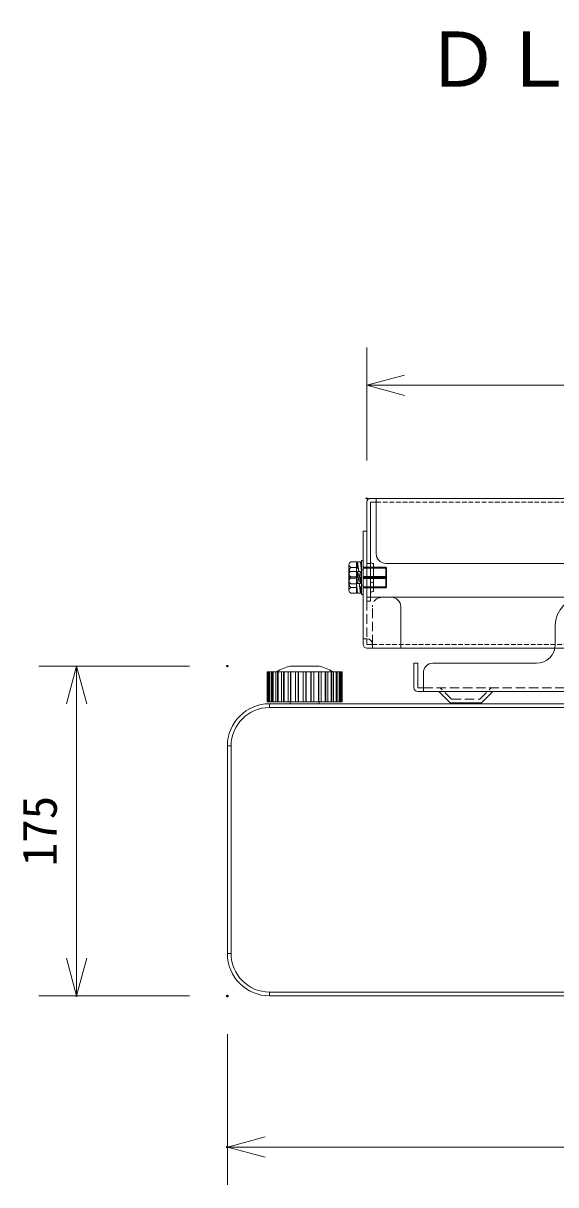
# Model space of a CAD drawing. Units: millimetres, scale not verified. Extents: x -63 to 62, y -56 to 57.
# Drawn here: x -56.8 to -28.6, y -4.9 to 56.8 of the extents above; entities that cross this region are included whole.
import ezdxf
from ezdxf.enums import TextEntityAlignment as Align

# ---------------------------------------------------------------- set-up
doc = ezdxf.new("R2010")
doc.units = ezdxf.units.MM
doc.header["$LTSCALE"] = 0.125
doc.header["$PDMODE"] = 32
doc.header["$PDSIZE"] = 0.0625
doc.linetypes.add('USER5', pattern=[2.5, 2, -0.5])
doc.linetypes.add('USER6', pattern=[5.6, 4, -1.6])
for name, color, linetype, lineweight in [('0-0_0', 7, 'Continuous', 9), ('0-4_GAIKEI', 7, 'Continuous', 18), ('0-5_SUNPO', 7, 'Continuous', 9), ('0-8_S1', 1, 'Continuous', 18)]:
    doc.layers.add(name, color=color, linetype=linetype, lineweight=lineweight)
doc.layers.add('0-1_DEFPOINTS', color=7, linetype='Continuous')
doc.layers.add('0-3_MOJI1', color=7, linetype='Continuous')
doc.styles.add('ＭＳ ゴシック', font='')
doc.styles.get('ＭＳ ゴシック').set_extended_font_data('MS Gothic')

# ---------------------------------------------------------------- blocks, each defined once
blk = doc.blocks.new('_OPEN30')
at = {"layer": '0-0_0'}
blk.add_line((0, 0), (-1, 0), dxfattribs=at)
blk.add_lwpolyline([(-1, 0.26795), (0, 0), (-1, -0.26795)], dxfattribs=at)
blk = doc.blocks.new('D9')
at = {"layer": '0-1_DEFPOINTS'}
for p in [(-52.7661, 26.738), (-60.7661, 9.238), (-52.7661, 9.238)]:
    blk.add_point(p, dxfattribs=at)
at = {"layer": '0-5_SUNPO'}
for p, q in [((-54.7661, 26.738), (-62.7661, 26.738)), ((-60.7661, 24.738), (-60.7661, 11.238)), ((-54.7661, 9.238), (-62.7661, 9.238))]:
    blk.add_line(p, q, dxfattribs=at)
at = {"layer": '0-5_SUNPO', "xscale": 2, "yscale": 2}
for p, rotation in [((-60.7661, 26.738), 90), ((-60.7661, 9.238), 270)]:
    blk.add_blockref('_OPEN30', p, dxfattribs=dict(at, rotation=rotation))
at = {"layer": '0-5_SUNPO', "style": 'ＭＳ ゴシック'}
blk.add_text('175', height=1.833, rotation=90, dxfattribs=at).set_placement((-61.2661, 16.113), align=Align.BOTTOM_LEFT)
blk = doc.blocks.new('D8')
at = {"layer": '0-1_DEFPOINTS'}
for p in [(-52.7661, 9.2142), (-2.9661, 9.2142), (-52.7661, 1.2142)]:
    blk.add_point(p, dxfattribs=at)
at = {"layer": '0-5_SUNPO'}
for p, q in [((-52.7661, 7.2142), (-52.7661, -0.7858)), ((-2.9661, 7.2142), (-2.9661, -0.7858)), ((-4.9661, 1.2142), (-50.7661, 1.2142))]:
    blk.add_line(p, q, dxfattribs=at)
at = {"layer": '0-5_SUNPO', "xscale": 2, "yscale": 2, "rotation": 180}
blk.add_blockref('_OPEN30', (-52.7661, 1.2142), dxfattribs=at)
at = {"layer": '0-5_SUNPO', "xscale": 2, "yscale": 2}
blk.add_blockref('_OPEN30', (-2.9661, 1.2142), dxfattribs=at)
at = {"layer": '0-5_SUNPO', "style": 'ＭＳ ゴシック'}
blk.add_text('498', height=1.833, dxfattribs=at).set_placement((-29.7411, 1.7142), align=Align.BOTTOM_LEFT)
blk = doc.blocks.new('D7')
at = {"layer": '0-1_DEFPOINTS'}
for p in [(-10.3661, 41.6382), (-45.3661, 35.6382), (-10.3661, 35.6382)]:
    blk.add_point(p, dxfattribs=at)
at = {"layer": '0-5_SUNPO'}
for p, q in [((-45.3661, 37.6382), (-45.3661, 43.6382)), ((-10.3661, 37.6382), (-10.3661, 43.6382)), ((-43.3661, 41.6382), (-12.3661, 41.6382))]:
    blk.add_line(p, q, dxfattribs=at)
at = {"layer": '0-5_SUNPO', "xscale": 2, "yscale": 2, "rotation": 180}
blk.add_blockref('_OPEN30', (-45.3661, 41.6382), dxfattribs=at)
at = {"layer": '0-5_SUNPO', "xscale": 2, "yscale": 2}
blk.add_blockref('_OPEN30', (-10.3661, 41.6382), dxfattribs=at)
at = {"layer": '0-5_SUNPO', "style": 'ＭＳ ゴシック'}
blk.add_text('350', height=1.833, dxfattribs=at).set_placement((-29.7411, 42.1382), align=Align.BOTTOM_LEFT)

msp = doc.modelspace()

# ---------------------------------------------------------------- linework, layer by layer
at = {"layer": '0-4_GAIKEI'}
for p, q in [((-43.886, 20.7537), (-43.886, 22.3537)), ((-43.8714, 22.3537), (-43.886, 22.3537)), ((-43.8433, 22.3537), (-43.8714, 22.3537)), ((-43.8134, 22.3537), (-43.8433, 22.3537)), ((-43.7703, 22.3537), (-43.8134, 22.3537)), ((-43.7412, 22.3537), (-43.7703, 22.3537)), ((-43.6567, 22.3537), (-43.7412, 22.3537)), ((-43.587, 22.3537), (-43.6567, 22.3537)), ((-43.5582, 22.3537), (-43.587, 22.3537)), ((-43.4229, 22.3537), (-43.5582, 22.3537)), ((-43.3296, 22.3537), (-43.4229, 22.3537)), ((-43.3024, 22.3537), (-43.3296, 22.3537)), ((-43.1221, 22.3537), (-43.3024, 22.3537)), ((-43.1221, 22.3537), (-43.1221, 22.3537)), ((-42.7675, 22.3537), (-42.9849, 22.3537)), ((-42.6402, 22.3537), (-42.7675, 22.3537)), ((-42.659, 22.6537), (-41.1227, 22.6537)), ((-42.3747, 22.3537), (-42.3792, 22.3537)), ((-41.1416, 22.3537), (-41.1622, 22.3537)), ((-41.0142, 22.3537), (-41.1416, 22.3537)), ((-40.7969, 22.3537), (-41.0142, 22.3537)), ((-40.4793, 22.3537), (-40.6596, 22.3537)), ((-40.4521, 22.3537), (-40.4794, 22.3537)), ((-40.2235, 22.3537), (-40.3588, 22.3537)), ((-40.1947, 22.3537), (-40.2235, 22.3537)), ((-39.9684, 22.3537), (-40.0114, 22.3537)), ((-39.9385, 22.3537), (-39.9684, 22.3537)), ((-39.8957, 20.7537), (-39.8957, 22.3537)), ((-43.886, 20.7537), (-43.8714, 20.7537)), ((-43.8714, 20.7537), (-43.8433, 20.7537)), ((-43.8433, 20.7537), (-43.8134, 20.7537)), ((-43.8134, 20.7537), (-43.7703, 20.7537)), ((-43.7703, 20.7537), (-43.7412, 20.7537)), ((-43.7509, 20.6537), (1.5691, 20.6537)), ((-43.7412, 20.7537), (-43.6567, 20.7537)), ((-43.6567, 20.7537), (-43.587, 20.7537)), ((-43.4229, 20.7537), (-43.3296, 20.7537)), ((-43.3296, 20.7537), (-43.3024, 20.7537)), ((-43.3024, 20.7537), (-43.1221, 20.7537)), ((-42.9849, 20.7537), (-42.7675, 20.7537)), ((-42.7675, 20.7537), (-42.6402, 20.7537)), ((-42.659, 20.7537), (-42.659, 20.6537)), ((-42.3792, 20.7537), (-42.3747, 20.7537)), ((-41.1622, 20.7537), (-41.1416, 20.7537)), ((-41.1416, 20.7537), (-41.0142, 20.7537)), ((-41.1227, 20.6537), (-41.1227, 20.7537)), ((-41.0142, 20.7537), (-40.7969, 20.7537)), ((-40.6596, 20.7537), (-40.4793, 20.7537)), ((-40.4794, 20.7537), (-40.4521, 20.7537)), ((-40.4521, 20.7537), (-40.3588, 20.7537)), ((-40.3589, 20.7537), (-40.2235, 20.7537)), ((-40.2235, 20.7537), (-40.1947, 20.7537)), ((-40.1947, 20.7537), (-40.125, 20.7537)), ((-40.125, 20.7537), (-40.0406, 20.7537)), ((-40.0406, 20.7537), (-40.0115, 20.7537)), ((-40.0114, 20.7537), (-39.9684, 20.7537)), ((-39.9684, 20.7537), (-39.9385, 20.7537)), ((-45.9442, 18.8537), (-45.9472, 18.8537)), ((-45.9909, 7.3937), (-45.9909, 18.4137)), ((-10.3507, 5.1537), (-43.7509, 5.1537))]:
    msp.add_line(p, q, dxfattribs=at)
at = {"layer": '0-4_GAIKEI', "color": 1}
for p, q in [((-43.8714, 20.7537), (-43.8714, 22.3537)), ((-43.8433, 20.7537), (-43.8433, 22.3537)), ((-43.8134, 20.7537), (-43.8134, 22.3537)), ((-43.7703, 20.7537), (-43.7703, 22.3537)), ((-43.7412, 20.7537), (-43.7412, 22.3537)), ((-43.6567, 20.7537), (-43.6567, 22.3537)), ((-43.587, 20.7537), (-43.587, 22.3537)), ((-43.5582, 20.7537), (-43.5582, 22.3537)), ((-43.4229, 20.7537), (-43.4229, 22.3537)), ((-43.3296, 20.7537), (-43.3296, 22.3537)), ((-43.3024, 20.7537), (-43.3024, 22.3537)), ((-43.1221, 20.7537), (-43.1221, 22.3537)), ((-43.0093, 20.7537), (-43.0093, 22.3537)), ((-42.9849, 20.7537), (-42.9849, 22.3537)), ((-42.7675, 20.7537), (-42.7675, 22.3537)), ((-42.6402, 20.7537), (-42.6402, 22.3537)), ((-42.6196, 20.7537), (-42.6196, 22.3537)), ((-42.3792, 20.7537), (-42.3792, 22.3537)), ((-42.3747, 20.7537), (-42.3747, 22.3537)), ((-42.2383, 20.7537), (-42.2383, 22.3537)), ((-42.2224, 20.7537), (-42.2224, 22.3537)), ((-41.971, 20.7537), (-41.971, 22.3537)), ((-41.9606, 20.7537), (-41.9606, 22.3537)), ((-41.8212, 20.7537), (-41.8212, 22.3537)), ((-41.8107, 20.7537), (-41.8107, 22.3537)), ((-41.5594, 20.7537), (-41.5594, 22.3537)), ((-41.5435, 20.7537), (-41.5435, 22.3537)), ((-41.4071, 20.7537), (-41.4071, 22.3537)), ((-41.4026, 20.7537), (-41.4026, 22.3537)), ((-41.1622, 20.7537), (-41.1622, 22.3537)), ((-41.1416, 20.7537), (-41.1416, 22.3537)), ((-41.0142, 20.7537), (-41.0142, 22.3537)), ((-40.7969, 20.7537), (-40.7969, 22.3537)), ((-40.7724, 20.7537), (-40.7724, 22.3537)), ((-40.6596, 20.7537), (-40.6596, 22.3537)), ((-40.4793, 20.7537), (-40.4793, 22.3537)), ((-40.4521, 20.7537), (-40.4521, 22.3537)), ((-40.3588, 20.7537), (-40.3588, 22.3537)), ((-40.2235, 20.7537), (-40.2235, 22.3537)), ((-40.1947, 20.7537), (-40.1947, 22.3537)), ((-40.125, 20.7537), (-40.125, 22.3537)), ((-40.0406, 20.7537), (-40.0406, 22.3537)), ((-40.0115, 20.7537), (-40.0115, 22.3537)), ((-39.9684, 20.7537), (-39.9684, 22.3537)), ((-39.9385, 20.7537), (-39.9385, 22.3537)), ((-39.9103, 20.7537), (-39.9103, 22.3537)), ((-43.7509, 20.4537), (-43.7509, 20.6537)), ((1.5691, 20.4537), (-43.7509, 20.4537)), ((-45.7909, 18.4137), (-45.9909, 18.4137)), ((-43.7509, 5.3537), (-10.3402, 5.3537)), ((-43.7509, 5.3537), (-43.7509, 5.1537))]:
    msp.add_line(p, q, dxfattribs=at)
at = {"layer": '0-4_GAIKEI'}
for points in [[(-42.9849, 22.3537), (-43.0093, 22.3537), (-43.1221, 22.3537)], [(-42.3792, 22.3537), (-42.6196, 22.3537), (-42.6402, 22.3537)], [(-41.5594, 22.3537), (-41.8107, 22.3537), (-41.8212, 22.3537), (-41.9606, 22.3537), (-41.971, 22.3537), (-42.2224, 22.3537), (-42.2383, 22.3537), (-42.3746, 22.3537)], [(-41.1622, 22.3537), (-41.4026, 22.3537), (-41.4071, 22.3537), (-41.5435, 22.3537), (-41.5594, 22.3537)], [(-40.6596, 22.3537), (-40.6596, 22.3537), (-40.7724, 22.3537), (-40.7969, 22.3537)], [(-40.3589, 22.3537), (-40.3588, 22.3537), (-40.4521, 22.3537)], [(-40.125, 22.3537), (-40.125, 22.3537), (-40.1947, 22.3537)], [(-40.0115, 22.3537), (-40.0406, 22.3537), (-40.125, 22.3537)], [(-39.8957, 22.3537), (-39.9103, 22.3537), (-39.9385, 22.3537)], [(-43.587, 20.7537), (-43.5582, 20.7537), (-43.4229, 20.7537)], [(-43.1221, 20.7537), (-43.0093, 20.7537), (-42.9849, 20.7537)], [(-42.6402, 20.7537), (-42.6196, 20.7537), (-42.3792, 20.7537)], [(-42.3746, 20.7537), (-42.2383, 20.7537), (-42.2224, 20.7537), (-41.971, 20.7537), (-41.9606, 20.7537), (-41.8212, 20.7537), (-41.8107, 20.7537), (-41.5594, 20.7537)], [(-41.5594, 20.7537), (-41.5435, 20.7537), (-41.4071, 20.7537), (-41.4026, 20.7537), (-41.1622, 20.7537)], [(-40.7969, 20.7537), (-40.7724, 20.7537), (-40.6596, 20.7537)], [(-39.9385, 20.7537), (-39.9103, 20.7537), (-39.8957, 20.7537)]]:
    msp.add_lwpolyline(points, dxfattribs=at)
at = {"layer": '0-4_GAIKEI', "color": 1}
msp.add_lwpolyline([(-45.7909, 18.4137), (-45.7909, 7.3937), (-45.9909, 7.3937)], dxfattribs=at)
at = {"layer": '0-4_GAIKEI'}
for centre, radius, start, end in [((-41.8909, 19.7537), 3, 104.83512, 119.92645), ((-41.8909, 19.7537), 3, 60.0735, 75.16483), ((-43.7509, 18.4137), 2.24, 90, 179.99998), ((-43.7509, 7.3937), 2.24, 180, 269.99998)]:
    msp.add_arc(centre, radius, start, end, dxfattribs=at)
at = {"layer": '0-4_GAIKEI', "color": 1}
for centre, start, end in [((-43.7509, 18.4137), 90, 179.99998), ((-43.7509, 7.3937), 180, 269.99998)]:
    msp.add_arc(centre, 2.04, start, end, dxfattribs=at)
at = {"layer": '0-8_S1'}
for p, q in [((-38.3909, 31.5539), (-3.7909, 31.5539)), ((-38.0909, 28.6039), (-38.0909, 31.5539)), ((-38.5909, 26.1039), (-38.5909, 31.3539)), ((-38.3909, 26.1039), (-38.3909, 31.3539)), ((-38.3909, 31.3539), (-38.0909, 31.3539)), ((-39.5409, 28.0378), (-39.5409, 26.6709)), ((-39.4409, 28.1812), (-39.1409, 28.1812)), ((-39.4409, 27.8926), (-39.1409, 27.8926)), ((-39.1409, 26.5265), (-39.1409, 28.1812)), ((-39.1409, 27.8539), (-39.0437, 27.8539)), ((-39.0809, 28.1789), (-39.0809, 27.8539)), ((-39.0209, 27.6539), (-39.0809, 28.1789)), ((-39.0809, 28.1789), (-38.9309, 28.1789)), ((-38.9309, 28.1789), (-38.8709, 27.6539)), ((-38.7909, 28.2539), (-38.8709, 28.2539)), ((-38.8709, 28.2539), (-38.8709, 26.4539)), ((-38.7909, 27.7539), (-38.8709, 27.7539)), ((-38.7909, 27.9039), (-37.5909, 27.9039)), ((-38.7909, 27.8539), (-37.5409, 27.8539)), ((-38.5909, 28.1039), (-38.3909, 28.1039)), ((-38.2409, 28.1039), (-38.2909, 28.1039)), ((-38.2409, 27.1039), (-38.2409, 28.1039)), ((-37.5909, 28.1039), (-4.5909, 28.1039)), ((-37.5409, 27.8539), (-37.5909, 27.9039)), ((-37.5909, 26.8039), (-37.5909, 27.9039)), ((-37.5409, 26.8539), (-37.5409, 27.8539)), ((-39.4409, 27.6812), (-39.1409, 27.6812)), ((-39.4409, 27.3926), (-39.1409, 27.3926)), ((-39.4409, 27.3152), (-39.1409, 27.3152)), ((-39.1409, 27.5539), (-39.0809, 27.0289)), ((-39.1409, 27.5539), (-38.9909, 27.5539)), ((-39.1409, 27.3539), (-39.0437, 27.3539)), ((-39.0809, 27.6789), (-39.0809, 27.3539)), ((-39.0209, 27.1539), (-39.0809, 27.6789)), ((-39.0809, 27.6789), (-38.9309, 27.6789)), ((-39.0209, 27.6539), (-38.8709, 27.6539)), ((-39.0209, 27.1539), (-38.8709, 27.1539)), ((-38.9909, 27.5539), (-38.9309, 27.0289)), ((-38.968, 27.3539), (-38.8709, 27.3539)), ((-38.9309, 27.6789), (-38.8709, 27.1539)), ((-38.9309, 27.3539), (-38.9309, 27.0289)), ((-38.7909, 27.4039), (-37.5909, 27.4039)), ((-38.7909, 27.3539), (-37.5409, 27.3539)), ((-38.7909, 27.3039), (-37.5909, 27.3039)), ((-37.5409, 27.3539), (-37.5909, 27.4039)), ((-37.5909, 27.3039), (-37.5409, 27.3539)), ((-39.4409, 27.0265), (-39.1409, 27.0265)), ((-39.4409, 26.8152), (-39.1409, 26.8152)), ((-39.4409, 26.5265), (-39.1409, 26.5265)), ((-39.1409, 27.0539), (-39.0809, 26.5289)), ((-39.1409, 27.0539), (-38.9909, 27.0539)), ((-39.0809, 27.0289), (-38.9309, 27.0289)), ((-39.0809, 26.5289), (-38.9309, 26.5289)), ((-38.9909, 27.0539), (-38.9309, 26.5289)), ((-38.968, 26.8539), (-38.8709, 26.8539)), ((-38.9309, 26.8539), (-38.9309, 26.5289)), ((-38.7909, 26.9539), (-38.8709, 26.9539)), ((-38.7909, 26.8539), (-37.5409, 26.8539)), ((-38.7909, 26.8039), (-37.5909, 26.8039)), ((-38.2409, 27.1039), (-38.2909, 27.1039)), ((-38.2409, 26.6039), (-38.2909, 26.6039)), ((-38.2409, 26.6039), (-38.2409, 27.1039)), ((-37.5909, 26.8039), (-37.5409, 26.8539)), ((-38.7909, 26.4539), (-38.8709, 26.4539)), ((-38.5909, 26.3039), (-3.5909, 26.3039)), ((-38.5909, 26.1039), (-38.3909, 26.1039)), ((-36.7909, 23.6039), (-36.7909, 25.8039)), ((-28.5909, 23.8039), (-28.5909, 24.8039)), ((-38.5909, 24.1039), (-38.7909, 24.1039)), ((-38.5909, 23.8039), (-38.5909, 24.1039)), ((-38.2909, 23.8039), (-38.5909, 23.8039)), ((-38.5909, 23.6039), (-3.5909, 23.6039)), ((-38.2909, 23.8039), (-38.2909, 23.6039)), ((-36.0909, 21.5039), (-36.0909, 22.8039)), ((-36.0909, 22.8039), (-35.8909, 22.8039)), ((-35.8909, 21.5039), (-35.8909, 22.8039)), ((-35.5909, 21.3039), (-35.5909, 22.3039)), ((-35.0909, 22.8039), (-29.5909, 22.8039)), ((-35.8909, 21.5039), (-35.5909, 21.5039)), ((-35.8909, 21.3039), (-6.2909, 21.3039)), ((-34.1737, 20.7039), (-34.7737, 21.3039)), ((-32.508, 20.7039), (-31.908, 21.3039)), ((-34.1737, 20.7039), (-32.508, 20.7039))]:
    msp.add_line(p, q, dxfattribs=at)
at = {"layer": '0-8_S1', "linetype": 'USER5'}
for p, q in [((-38.0909, 31.3539), (-4.0909, 31.3539)), ((-38.2909, 23.8039), (-3.8909, 23.8039))]:
    msp.add_line(p, q, dxfattribs=at)
at = {"layer": '0-8_S1', "linetype": 'USER6'}
for p, q in [((-38.5909, 26.1039), (-38.5909, 24.1039)), ((-38.2909, 23.8039), (-38.2909, 25.8039)), ((-35.5909, 21.5039), (-6.5909, 21.5039)), ((-34.0909, 20.9039), (-34.6909, 21.5039)), ((-32.5909, 20.9039), (-31.9909, 21.5039)), ((-34.0909, 20.9039), (-32.5909, 20.9039))]:
    msp.add_line(p, q, dxfattribs=at)
at = {"layer": '0-8_S1'}
msp.add_lwpolyline([(-38.7909, 23.8039), (-38.7909, 29.8039), (-38.5909, 29.8039)], dxfattribs=at)
for centre, radius, start, end in [((-38.3909, 31.3539), 0.2, 90, 180), ((-37.5909, 28.6039), 0.5, 180, 270), ((-39.3867, 28.0369), 0.1542, 110.57011, 249.43002), ((-39.0742, 27.6039), 0.4667, 141.78686, 218.2132), ((-38.2909, 28.2039), 0.1, 180, 270), ((-39.3867, 27.5369), 0.1542, 110.57011, 249.43002), ((-39.0742, 27.1039), 0.4667, 141.78686, 218.2132), ((-39.3867, 27.1709), 0.1542, 110.57011, 249.43002), ((-39.3867, 26.6709), 0.1542, 110.57011, 249.43002), ((-38.2909, 27.0039), 0.1, 90, 180), ((-38.2909, 26.5039), 0.1, 90, 180), ((-37.2909, 25.8039), 0.5, 0, 90), ((-27.0909, 24.8039), 1.5, 90, 180), ((-38.5909, 23.8039), 0.3, 0, 90), ((-38.5909, 23.8039), 0.2, 180, 270), ((-29.5909, 23.8039), 1, 270, 0), ((-35.0909, 22.3039), 0.5, 90, 180), ((-35.8909, 21.5039), 0.2, 180, 270)]:
    msp.add_arc(centre, radius, start, end, dxfattribs=at)
at = {"layer": '0-8_S1', "linetype": 'USER6'}
msp.add_arc((-37.7909, 25.8039), 0.5, 90, 180, dxfattribs=at)

# ---------------------------------------------------------------- block references
at = {"layer": '0-5_SUNPO'}
for name in ['D7', 'D9', 'D8']:
    msp.add_blockref(name, (6.7752, -4.0843), dxfattribs=at)

# ---------------------------------------------------------------- texts
at = {"layer": '0-3_MOJI1', "style": 'ＭＳ ゴシック'}
msp.add_text('ＤＬＰ方式プロジェクター天吊り金具付', height=2.933, dxfattribs=at).set_placement((-35.5136, 52.5133), align=Align.BOTTOM_LEFT)

doc.saveas('drawing.dxf')
